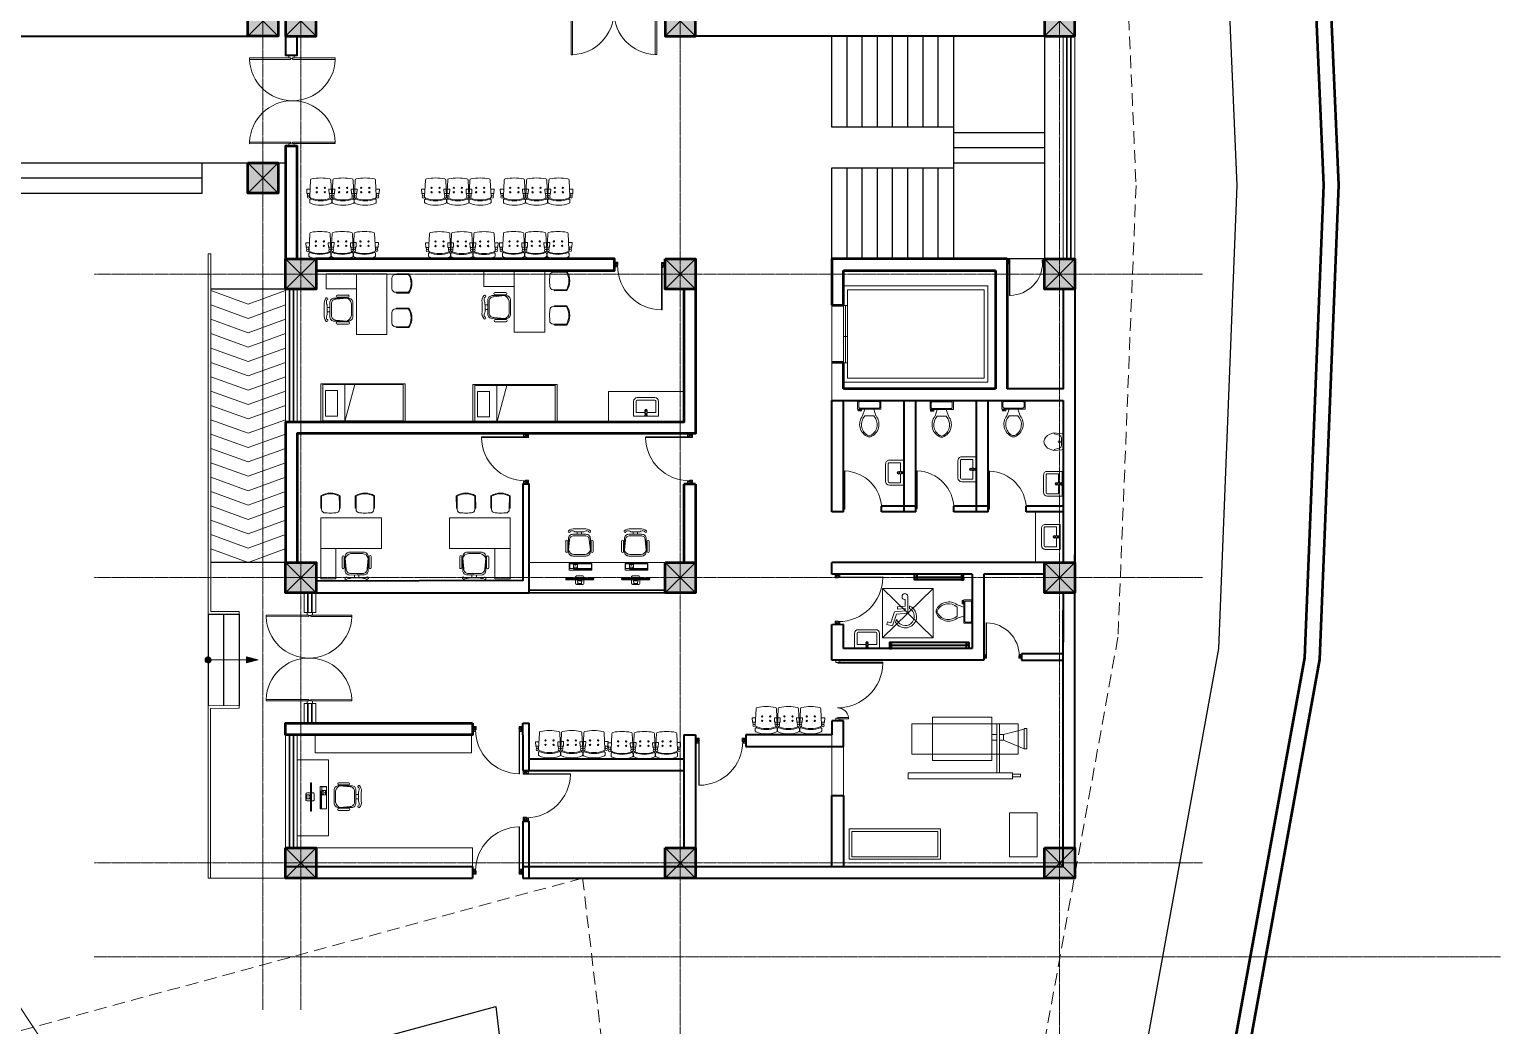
# Model space of a CAD drawing. Header units: millimetres. Extents: x 2402294 to 3337895, y 3394997 to 3969149.
# Drawn here: x 2518031 to 2547114, y 3485138 to 3504830 of the extents above; entities that cross this region are included whole.
import ezdxf

# ---------------------------------------------------------------- set-up
doc = ezdxf.new("R2010")
doc.units = ezdxf.units.MM
doc.header["$MEASUREMENT"] = 0
doc.linetypes.add('CENTER', pattern=[2, 1.25, -0.25, 0.25, -0.25])
doc.linetypes.add('DASHED', pattern=[0.75, 0.5, -0.25])
for name, color, linetype, lineweight in [('0newfurnture', 30, 'Continuous', 15), ('Boundary', 250, 'Continuous', 50), ('centreline', 52, 'CENTER', 5), ('Column-0.5', 14, 'Continuous', 50), ('Dimension- 0.15', 114, 'Continuous', 15), ('Dimension-137.5', 86, 'Continuous', 13), ('door', 41, 'Continuous', 5), ('Door Opening-0.09', 253, 'Continuous', 9), ('electrical poles', 10, 'Continuous', 5), ('furniture', 34, 'Continuous', 15), ('Furniture Hospital-0.09', 44, 'Continuous', 9), ('Hatch', 9, 'Continuous', 9), ('hatch-1', 53, 'Continuous', 15), ('hidden lines', 205, 'DASHED', 5), ('Railing', 73, 'Continuous', 20), ('stairs', 6, 'Continuous', 25), ('T-Fixture-0.09', 255, 'Continuous', 9), ('WALL 0.2', 7, 'Continuous', 20), ('wall 0.4', 7, 'Continuous', 40), ('Wall-0.5', 7, 'Continuous', 50), ('WINDOW', 152, 'Continuous', 30)]:
    doc.layers.add(name, color=color, linetype=linetype, lineweight=lineweight)
doc.layers.add('FANCE', color=25, linetype='Continuous')
doc.linetypes.add('ZIGZAG', pattern='A,0.0001,-0.2,[131,ltypeshp.shx,S=0.2,R=0,X=-0.2,Y=0],-0.4,[131,ltypeshp.shx,S=0.2,R=180,X=0.2,Y=0],-0.2', length=0.8001)

# ---------------------------------------------------------------- blocks, each defined once
blk = doc.blocks.new("door 3'3")
at = {"layer": 'door'}
for p, q in [((82769.4, -31237.4), (82769.4, -31203.4)), ((82769.8, -31203.4), (82769.4, -31203.4)), ((82769.8, -31237.4), (82769.8, -31203.4))]:
    blk.add_line(p, q, dxfattribs=at)
at = {"layer": 'door', "ltscale": 80}
for points in [[(82769.8, -31239.8), (82767.4, -31239.8), (82767.4, -31239.4), (82766.9, -31239.4), (82766.9, -31236.4), (82767.4, -31236.4), (82767.4, -31235.9), (82769.4, -31235.9), (82769.4, -31237.4), (82769.8, -31237.4)], [(82802.9, -31239.8), (82805.4, -31239.8), (82805.4, -31239.4), (82805.9, -31239.4), (82805.9, -31236.4), (82805.4, -31236.4), (82805.4, -31235.9), (82803.4, -31235.9), (82803.4, -31237.4), (82802.9, -31237.4)]]:
    blk.add_lwpolyline(points, close=True, dxfattribs=at)
blk.add_arc((82769.4, -31237.4), 34, 0, 89.2047, dxfattribs=at)
at = {"layer": 'Hatch'}
for centre, radius, start, end in [((82767.7, -31239.9), 2.68, 36.7582, 107.5329), ((82767.3, -31240.3), 1.96, 14.7681, 101.3525), ((82757.2, -31236.2), 10.6, 342.6842, 1.6014), ((82764.4, -31235.9), 4.57, 311.0325, 0.2101), ((82768.1, -31239.1), 3.04, 64.8198, 103.5348), ((82767.3, -31236.1), 3.25, 271.0473, 321.5319), ((82805.1, -31239.9), 2.68, 72.4671, 143.2418), ((82805.5, -31236.1), 3.25, 218.4681, 268.9527), ((82804.7, -31239.1), 3.04, 76.4652, 115.1802), ((82805.5, -31240.3), 1.96, 78.6475, 165.2319), ((82808.4, -31235.9), 4.57, 179.7899, 228.9675), ((82815.6, -31236.2), 10.6, 178.3986, 197.3158)]:
    blk.add_arc(centre, radius, start, end, dxfattribs=at)
blk = doc.blocks.new('xray')
at = {"layer": 'Furniture Hospital-0.09'}
for p, q in [((3462.8, 4300.7), (3462.8, 4316.1)), ((3479.2, 4311.9), (3462.8, 4316.1)), ((3484.5, 4320.4), (3484.5, 4281.6)), ((3479.2, 4307.4), (3462.8, 4300.7))]:
    blk.add_line(p, q, dxfattribs=at)
for points in [[(3462.8, 4300.7), (3460.8, 4300.7), (3460.8, 4316.6), (3462.8, 4316.6)], [(3551.8, 4296.4), (3467.7, 4296.4), (3467.7, 4320.4), (3551.8, 4320.4)], [(3484.5, 4281.6), (3482.3, 4281.6), (3482.3, 4320.4), (3484.5, 4320.4)], [(3535.4, 4291.3), (3488.5, 4291.3), (3488.5, 4325.8), (3535.4, 4325.8)], [(3554.6, 4277), (3472.2, 4277), (3472.2, 4281.6), (3554.6, 4281.6)], [(3472.2, 4278.4), (3465.9, 4278.4), (3465.9, 4280.5), (3472.2, 4280.5)], [(3474.6, 4215.2), (3474.6, 4250), (3452.7, 4250), (3452.7, 4215.2)]]:
    blk.add_lwpolyline(points, close=True, dxfattribs=at)
for points in [[(3482.3, 4307.4), (3479.2, 4307.4), (3479.2, 4311.9), (3482.3, 4311.9)], [(3484.5, 4311.9), (3488.5, 4311.9), (3488.5, 4307.4), (3484.5, 4307.4)]]:
    blk.add_lwpolyline(points, dxfattribs=at)
at = {"layer": 'Furniture Hospital-0.09', "lineweight": 5}
for points in [[(3601.2, 4213.3), (3529.1, 4213.3), (3529.1, 4237.3), (3601.2, 4237.3)], [(3599.2, 4215.3), (3531.1, 4215.3), (3531.1, 4235.3), (3599.2, 4235.3)]]:
    blk.add_lwpolyline(points, close=True, dxfattribs=at)
blk = doc.blocks.new('desk')
at = {"layer": 'Furniture Hospital-0.09', "lineweight": 0}
for p, q in [((82779.1, -33204.5), (82778.8, -33204.7)), ((82778.8, -33226.1), (82778.8, -33204.7)), ((82778.1, -33213.8), (82775.8, -33214)), ((82775.8, -33214.2), (82775.9, -33214.2)), ((82775.8, -33214.3), (82775.9, -33214.3)), ((82775.8, -33216.6), (82775.9, -33216.6)), ((82775.8, -33216.6), (82775.9, -33216.6)), ((82778.1, -33217.1), (82775.8, -33216.9)), ((82775.9, -33212.3), (82778.8, -33212.3)), ((82775.9, -33218.6), (82778.8, -33218.6)), ((82777.7, -33214.4), (82778.6, -33214.4)), ((82777.7, -33214.5), (82777.7, -33214.4)), ((82777.7, -33214.5), (82778.8, -33214.5)), ((82777.7, -33216.4), (82778.6, -33216.4)), ((82777.7, -33216.4), (82778.8, -33216.4)), ((82777.7, -33216.4), (82777.7, -33216.4)), ((82777.8, -33216.4), (82777.8, -33214.5)), ((82779.6, -33212.3), (82781, -33212.3)), ((82779.6, -33218.6), (82781, -33218.6)), ((82778.8, -33226.1), (82779.1, -33226.3))]:
    blk.add_line(p, q, dxfattribs=at)
at = {"layer": 'Furniture Hospital-0.09', "lineweight": 0, "ltscale": 100}
for p, q in [((82786.2, -33223.5), (82786.2, -33206.1)), ((82786.2, -33206.1), (82791.3, -33206.1)), ((82786.5, -33207.8), (82787.1, -33207.8)), ((82786.5, -33217.1), (82786.5, -33207.8)), ((82786.6, -33207), (82786.6, -33206.4)), ((82786.6, -33206.4), (82787.1, -33206.4)), ((82787.1, -33207), (82786.6, -33207)), ((82787.1, -33206.4), (82787.1, -33207)), ((82787.1, -33207.8), (82787.1, -33217.1)), ((82787.4, -33217.1), (82787.4, -33206.3)), ((82787.4, -33206.3), (82791.1, -33206.3)), ((82791.1, -33206.3), (82791.1, -33217.1)), ((82791.3, -33206.1), (82791.3, -33223.5)), ((82787.1, -33217.1), (82786.5, -33217.1)), ((82786.5, -33219.9), (82786.5, -33217.6)), ((82786.5, -33217.6), (82787.1, -33217.6)), ((82787.1, -33217.6), (82787.1, -33219.9)), ((82791.1, -33217.1), (82787.4, -33217.1)), ((82787.5, -33220), (82787.5, -33217.5)), ((82787.5, -33217.5), (82788.6, -33217.5)), ((82788.6, -33217.5), (82788.6, -33220)), ((82790, -33219.2), (82790, -33218.4)), ((82790, -33218.4), (82790.5, -33218.4)), ((82790.5, -33219.2), (82790, -33219.2)), ((82790.5, -33217.6), (82791, -33217.6)), ((82790.5, -33218.4), (82790.5, -33217.6)), ((82790.5, -33220.1), (82790.5, -33219.2)), ((82791, -33217.6), (82791, -33220.1)), ((82791.3, -33223.5), (82786.2, -33223.5)), ((82787.1, -33219.9), (82786.5, -33219.9)), ((82788.6, -33220), (82787.5, -33220)), ((82787.5, -33223.2), (82787.5, -33220.3)), ((82787.5, -33220.3), (82791.1, -33220.3)), ((82791.1, -33223.2), (82787.5, -33223.2)), ((82791, -33220.1), (82790.5, -33220.1)), ((82791.1, -33220.3), (82791.1, -33223.2))]:
    blk.add_line(p, q, dxfattribs=at)
at = {"layer": 'Furniture Hospital-0.09', "ltscale": 6}
for p, q in [((82800.5, -33205), (82808.5, -33205)), ((82800.5, -33206.6), (82808.5, -33206.6)), ((82813.9, -33214), (82815.9, -33214)), ((82813.9, -33217.3), (82815.9, -33217.3)), ((82800.5, -33224.7), (82808.5, -33224.7)), ((82800.5, -33226.3), (82808.5, -33226.3))]:
    blk.add_line(p, q, dxfattribs=at)
at = {"layer": 'Furniture Hospital-0.09', "lineweight": 0}
for points in [[(82779.6, -33226.3), (82779.6, -33204.5), (82779.1, -33204.5), (82779.1, -33226.3), (82779.6, -33226.3)], [(82775.2, -33217.9), (82775.2, -33213)], [(82775.8, -33216.9), (82775.8, -33214)], [(82775.9, -33216.6), (82775.9, -33214.2)], [(82775.9, -33216.6), (82775.9, -33214.3)], [(82781.7, -33217.9), (82781.7, -33213)]]:
    blk.add_lwpolyline(points, dxfattribs=at)
at = {"layer": 'Furniture Hospital-0.09', "ltscale": 6}
for points in [[(82797.1, -33215.6), (82797.1, -33210.6, -0.414214), (82800.5, -33207.2), (82810.6, -33207.2, -0.418376), (82813.9, -33210.6), (82813.9, -33215.6)], [(82798.2, -33215.6), (82798.2, -33211.3, -0.28028), (82801.6, -33207.2), (82809.5, -33208, -0.418376), (82812.8, -33211.3), (82812.8, -33215.6)], [(82816.6, -33207.1, -0.207066), (82818.1, -33212.2), (82818.1, -33215.6)], [(82797.1, -33215.6), (82797.1, -33220.7, 0.414214), (82800.5, -33224.1), (82810.6, -33224.1, 0.418376), (82813.9, -33220.7), (82813.9, -33215.6)], [(82798.2, -33215.6), (82798.2, -33219.9, 0.28028), (82801.6, -33224.1), (82809.5, -33223.3, 0.418376), (82812.8, -33219.9), (82812.8, -33215.6)], [(82816.3, -33208.6, -0.214578), (82815.9, -33212.2), (82815.9, -33215.6)], [(82816.3, -33222.7, 0.214578), (82815.9, -33219.1), (82815.9, -33215.6)], [(82816.6, -33224.2, 0.207066), (82818.1, -33219.1), (82818.1, -33215.6)]]:
    blk.add_lwpolyline(points, format="xyb", dxfattribs=at)
at = {"layer": 'Furniture Hospital-0.09', "lineweight": 0}
for points in [[(82778.1, -33213.8, -0.263666), (82778.5, -33214), (82778.6, -33214.1), (82778.6, -33214.4)], [(82778.1, -33217.1, 0.263666), (82778.5, -33216.9), (82778.6, -33216.8), (82778.6, -33216.4)]]:
    blk.add_lwpolyline(points, format="xyb", dxfattribs=at)
for centre, radius in [((82775.4, -33213.8), 0.0699), ((82775.4, -33214.4), 0.0699), ((82775.4, -33215), 0.0699), ((82775.4, -33215.6), 0.0699), ((82775.4, -33216.2), 0.0699), ((82775.4, -33216.7), 0.0699), ((82775.4, -33217.3), 0.0699), ((82775.4, -33217.9), 0.0699), ((82779.3, -33214), 0.0463), ((82779.3, -33216.9), 0.0463)]:
    blk.add_circle(centre, radius, dxfattribs=at)
at = {"layer": 'Furniture Hospital-0.09', "ltscale": 6}
for centre, radius, start, end in [((82800.7, -33205.8), 0.824, 100.5781, 259.642), ((82808.5, -33205.8), 0.812, 270, 90), ((82816.2, -33207.8), 0.823, 59.8228, 277.5348), ((82800.7, -33225.5), 0.824, 100.358, 259.4219), ((82808.5, -33225.5), 0.812, 270, 90), ((82816.2, -33223.5), 0.823, 82.4652, 300.1772)]:
    blk.add_arc(centre, radius, start, end, dxfattribs=at)
at = {"layer": 'Furniture Hospital-0.09', "lineweight": 0}
for centre, start, end in [((82775.9, -33213), 90, 180), ((82775.9, -33217.9), 180, 270), ((82781, -33213), 0, 90), ((82781, -33217.9), 270, 0)]:
    blk.add_arc(centre, 0.695, start, end, dxfattribs=at)
blk = doc.blocks.new('MAIN DOOR')
at = {"layer": 'door', "ltscale": 1000}
for points in [[(2313.5, 188.5), (2347.4, 188.5), (2347.4, 187.3), (2313.5, 187.3)], [(2381.3, 188.5), (2348.9, 188.5), (2348.9, 187.3), (2381.3, 187.3)]]:
    blk.add_lwpolyline(points, close=True, dxfattribs=at)
for points in [[(2346.1, 190.6), (2346.1, 188.5)], [(2348.9, 188.1), (2347.4, 188.1), (2347.4, 188.5), (2346.1, 188.5), (2346.1, 190.6), (2350.2, 190.6)], [(2347.4, 188.1), (2348.9, 188.1), (2348.9, 188.5), (2350.2, 188.5), (2350.2, 190.6), (2346.1, 190.6)], [(2350.2, 190.6), (2350.2, 188.5)], [(2313.4, 120.7), (2347.3, 120.7), (2347.3, 121.9), (2313.4, 121.9), (2313.4, 120.7)], [(2348.8, 121.1), (2347.3, 121.1), (2347.3, 120.7), (2346, 120.7), (2346, 118.6), (2350.1, 118.6)], [(2347.3, 121.1), (2348.8, 121.1), (2348.8, 120.7), (2350.1, 120.7), (2350.1, 118.6), (2346, 118.6)], [(2346, 118.6), (2346, 120.7)], [(2381.3, 120.7), (2348.8, 120.7), (2348.8, 121.9), (2381.3, 121.9), (2381.3, 120.7)], [(2350.1, 118.6), (2350.1, 120.7)]]:
    blk.add_lwpolyline(points, dxfattribs=at)
at = {"layer": 'Door Opening-0.09', "ltscale": 1000}
for centre, start, end in [((2347.4, 188.5), 182.1168, 357.8826), ((2347.3, 120.7), 2.1167, 177.8826)]:
    blk.add_arc(centre, 33.9, start, end, dxfattribs=at)
at = {"layer": 'WINDOW', "ltscale": 5}
blk.add_line((2350.1, 190.6), (2350.1, 190.6), dxfattribs=at)
blk = doc.blocks.new('BANCAS')
at = {"layer": 'Furniture Hospital-0.09'}
for p, q in [((-0.236, -0.247), (-0.314, -0.247)), ((-0.309, -0.347), (-0.314, -0.247)), ((0.314, -0.25), (0.236, -0.25)), ((0.309, -0.35), (0.314, -0.25)), ((-0.241, -0.347), (-0.309, -0.347)), ((-0.294, -0.405), (-0.3, -0.347)), ((-0.256, -0.405), (-0.25, -0.347)), ((0.309, -0.35), (0.241, -0.35)), ((0.256, -0.409), (0.25, -0.35)), ((0.294, -0.409), (0.3, -0.35))]:
    blk.add_line(p, q, dxfattribs=at)
blk.add_lwpolyline([(0.227, -0.048, 0.346546), (0.203, -0.019, 0.095695), (-0.203, -0.019, 0.346546), (-0.227, -0.048), (-0.244, -0.417, 0.318973), (-0.225, -0.447, 0.193005), (0.225, -0.447, 0.318973), (0.244, -0.417)], format="xyb", close=True, dxfattribs=at)
blk.add_lwpolyline([(-0.245, -0.522), (-0.245, -0.489, -0.522832), (-0.218, -0.471, 0.18), (0.218, -0.471, -0.522832), (0.245, -0.489), (0.245, -0.547, -0.306573), (0.232, -0.565, -0.192782), (-0.232, -0.565, -0.306573), (-0.245, -0.547), (-0.245, -0.504)], format="xyb", dxfattribs=at)
for centre, radius in [((-0.09, -0.22), 0.015), ((-0.09, -0.32), 0.015), ((0.09, -0.22), 0.015), ((0.09, -0.32), 0.015), ((-0.275, -0.422), 0.025), ((0.275, -0.425), 0.025)]:
    blk.add_circle(centre, radius, dxfattribs=at)
blk = doc.blocks.new('A$C72AE6952')
at = {"ltscale": 20, "xscale": 800, "yscale": 800, "zscale": 800, "row_count": 1, "column_count": 3, "row_spacing": 0, "column_spacing": 440.0000000000001}
blk.add_blockref('BANCAS', (-440, 0), dxfattribs=at)
blk = doc.blocks.new('d1')
at = {"layer": 'door'}
for p, q in [((2442.7, 10746.2), (2408.3, 10746.2)), ((2408.3, 10746.2), (2408.3, 10745.7)), ((2442.7, 10745.7), (2408.3, 10745.7))]:
    blk.add_line(p, q, dxfattribs=at)
at = {"layer": 'door', "ltscale": 80}
for points in [[(2445, 10779.7), (2445, 10782), (2444.6, 10782), (2444.6, 10782.4), (2441.8, 10782.4), (2441.8, 10782), (2441.4, 10782), (2441.4, 10780.1), (2442.7, 10780.1), (2442.7, 10779.7)], [(2445, 10746.2), (2445, 10743.9), (2444.6, 10743.9), (2444.6, 10743.4), (2441.8, 10743.4), (2441.8, 10743.9), (2441.4, 10743.9), (2441.4, 10745.7), (2442.7, 10745.7), (2442.7, 10746.2)]]:
    blk.add_lwpolyline(points, close=True, dxfattribs=at)
at = {"layer": 'Door Opening-0.09', "ltscale": 80}
blk.add_arc((2442.7, 10745.7), 34.4, 90, 179.274, dxfattribs=at)
at = {"layer": 'hidden lines'}
for centre, radius, start, end in [((2441.6, 10791.4), 9.82, 268.3986, 287.3158), ((2441.4, 10784.8), 4.22, 269.7899, 318.9675), ((2444.3, 10781.3), 2.81, 166.4652, 205.1802), ((2445, 10781.7), 2.48, 162.4671, 233.2418), ((2441.6, 10782), 3, 308.4681, 358.9527), ((2445.5, 10782.1), 1.81, 168.6475, 255.2319), ((2441.4, 10741.1), 4.22, 41.0325, 90.2101), ((2441.6, 10734.5), 9.82, 72.6842, 91.6014), ((2444.3, 10744.5), 2.81, 154.8198, 193.5348), ((2445, 10744.2), 2.48, 126.7582, 197.5329), ((2441.6, 10743.8), 3, 1.0473, 51.5319), ((2445.5, 10743.8), 1.81, 104.7681, 191.3525)]:
    blk.add_arc(centre, radius, start, end, dxfattribs=at)
blk = doc.blocks.new("door 5'")
at = {"layer": 'door', "ltscale": 1000}
for points in [[(2177525, 4317078), (2177525, 4317062), (2177516, 4317062), (2177516, 4317020), (2177473, 4317020), (2177474, 4317105)], [(2177525, 4317062), (2177525, 4317105), (2177474, 4317105), (2177473, 4317020)], [(2177473, 4317020), (2177516, 4317020)], [(2177474, 4317105), (2177516, 4317105)], [(2178697, 4316120), (2178697, 4317060), (2178671, 4317060), (2178671, 4316120), (2178697, 4316120)], [(2178689, 4317076), (2178689, 4317060), (2178697, 4317060), (2178697, 4317018), (2178740, 4317018), (2178740, 4317104)], [(2178689, 4317060), (2178689, 4317104), (2178740, 4317104), (2178740, 4317018)], [(2178740, 4317018), (2178697, 4317018)]]:
    blk.add_lwpolyline(points, dxfattribs=at)
blk.add_lwpolyline([(2177516, 4316839), (2177516, 4317062), (2177543, 4317062), (2177543, 4316839)], close=True, dxfattribs=at)
at = {"layer": 'Door Opening-0.09', "ltscale": 1000}
for centre, radius, start, end in [((2177516, 4317062), 224, 276.6944, 2.344), ((2178697, 4317076), 957, 180.3416, 268.4244)]:
    blk.add_arc(centre, radius, start, end, dxfattribs=at)
at = {"layer": 'WINDOW', "ltscale": 5}
blk.add_line((2177474, 4317104), (2177474, 4317104), dxfattribs=at)
blk = doc.blocks.new('2ft column')
at = {"layer": 'Hatch', "ltscale": 5}
h = blk.add_hatch(color=256, dxfattribs=at)
h.dxf.hatch_style = 1
h.paths.add_polyline_path([(2207385, 4176559), (2207985, 4176559), (2207985, 4175959), (2207385, 4175959)])
at = {"layer": 'Column-0.5', "ltscale": 5}
blk.add_lwpolyline([(2207385, 4176559), (2207985, 4176559), (2207985, 4175959), (2207385, 4175959)], close=True, dxfattribs=at)
at = {"layer": 'Defpoints', "ltscale": 5}
for points in [[(2207985, 4176559), (2207385, 4175959)], [(2207985, 4175959), (2207385, 4176559)]]:
    blk.add_lwpolyline(points, dxfattribs=at)
blk = doc.blocks.new('main grid')
at = {"layer": 'centreline', "ltscale": 5}
for p, q in [((2541411, 4018930), (2541411, 3976624)), ((2542161, 4018930), (2542161, 3976624)), ((2549661, 4018930), (2549661, 3976624)), ((2557161, 4018930), (2557161, 3976624)), ((2559988, 3991172), (2538074, 3991172)), ((2559988, 3985172), (2538074, 3985172)), ((2559988, 3979531), (2538074, 3979531))]:
    blk.add_line(p, q, dxfattribs=at)
at = {"layer": 'Hatch'}
for p in [(333726, -180087), (333726, -183187), (334476, -185087), (341976, -185087), (349476, -185087), (334476, -191087), (341976, -191087), (349476, -191087), (334476, -196728), (341976, -196728), (349476, -196728)]:
    blk.add_blockref('2ft column', p, dxfattribs=at)
at = {"layer": 'Hatch', "xscale": -1}
for p in [(4749846, -180087), (4757346, -180087), (4764846, -180087)]:
    blk.add_blockref('2ft column', p, dxfattribs=at)
blk = doc.blocks.new('TAP')
at = {"layer": 'Furniture Hospital-0.09', "linetype": 'Continuous'}
for p, q in [((0, 38), (0, -38)), ((5, 38), (0, 38)), ((5, 38), (5, -38)), ((30, 25), (5, 25)), ((30, 0), (5, 0)), ((30, 25), (30, -25)), ((56, 16), (30, 16)), ((51, 7), (48, 8)), ((59, 19), (57, 22)), ((73, 24), (73, 27)), ((88, 20), (89, 22)), ((97, 15), (125, 12)), ((97, 8), (100, 9)), ((5, -38), (0, -38)), ((30, -25), (5, -25)), ((56, -16), (30, -16)), ((51, -8), (48, -9)), ((60, -20), (58, -22)), ((74, -24), (74, -27)), ((88, -19), (90, -22)), ((97, -7), (100, -8)), ((97, -15), (125, -12))]:
    blk.add_line(p, q, dxfattribs=at)
for radius in [21.2, 19.7]:
    blk.add_circle((74, 0), radius, dxfattribs=at)
for centre, radius, start, end in [((74, 0), 27.2, 163.0512, 199.0512), ((74, 0), 24.2, 127.0512, 163.0512), ((74, 0), 27.2, 91.0512, 127.0512), ((74, 0), 24.2, 55.0512, 91.0512), ((74, 0), 27.2, 19.0512, 55.0512), ((74, 0), 24.2, 343.0512, 19.0512), ((95, 0), 32.6, 337.45, 22.55), ((74, 0), 24.2, 199.0512, 235.0512), ((74, 0), 27.2, 235.0512, 271.0512), ((74, 0), 24.2, 271.0512, 307.0512), ((74, 0), 27.2, 307.0512, 343.0512)]:
    blk.add_arc(centre, radius, start, end, dxfattribs=at)
blk = doc.blocks.new('bazin')
at = {"layer": '0newfurnture', "ltscale": 5}
for p, q in [((2434577, 4011590), (2435069, 4011590)), ((2434577, 4011295), (2434577, 4011590)), ((2434626, 4011295), (2434626, 4011516)), ((2434626, 4011516), (2434799, 4011516)), ((2434847, 4011516), (2435020, 4011516)), ((2435020, 4011516), (2435020, 4011295)), ((2435069, 4011590), (2435069, 4011295)), ((2434996, 4011270), (2434651, 4011270)), ((2434996, 4011221), (2434651, 4011221))]:
    blk.add_line(p, q, dxfattribs=at)
blk.add_circle((2434823, 4011477), 25.6, dxfattribs=at)
for centre, radius, start, end in [((2434651, 4011295), 73.8, 180, 270), ((2434651, 4011295), 24.6, 180, 270), ((2434996, 4011295), 73.8, 270, 0), ((2434996, 4011295), 24.6, 270, 0)]:
    blk.add_arc(centre, radius, start, end, dxfattribs=at)
at = {"layer": '0newfurnture', "ltscale": 5, "xscale": 0.9842520018725999, "yscale": 0.9842520018725999, "zscale": 0.9842520018725999, "rotation": 270}
blk.add_blockref('TAP', (2434823, 4011590), dxfattribs=at)
blk = doc.blocks.new('Toilet - top')
at = {"layer": 'Furniture Hospital-0.09'}
for p, q in [((-10, -8.5), (-8, -8.5)), ((-10, -9.5), (-10, -8.5)), ((-7, -9.5), (-10, -9.5)), ((-8, -8.5), (-8, -8)), ((-7, -8), (-7, -9.5)), ((-4, -8), (-6, -14)), ((4, -8), (6, -14)), ((9.5, -6), (9.5, -2)), ((4, -14), (-4, -14))]:
    blk.add_line(p, q, dxfattribs=at)
blk.add_lwpolyline([(10.5, -8), (10.5, 0), (-10.5, 0), (-10.5, -8)], close=True, dxfattribs=at)
for points in [[(-9.5, -2), (-9.5, -6)], [(8.5, -1), (-8.5, -1)], [(-8.5, -7), (8.5, -7)]]:
    blk.add_lwpolyline(points, dxfattribs=at)
for centre, radius, start, end in [((-8.6, -1.9), 0.884, 81.8699, 188.1301), ((-8.6, -6.1), 0.884, 171.8699, 278.1301), ((8.6, -1.9), 0.884, 351.8699, 98.1301), ((8.6, -6.1), 0.884, 261.8699, 8.1301), ((3.5, -21.6), 12.2, 141.4691, 247.9714), ((4.2, -21.8), 11.3, 136.3677, 238.9468), ((-3.5, -21.6), 12.2, 292.0284, 38.5307), ((-4.2, -21.8), 11.3, 301.053, 43.6321), ((0, -27.9), 4, 245.7318, 294.2682), ((0, -29), 4, 254.8605, 285.1395)]:
    blk.add_arc(centre, radius, start, end, dxfattribs=at)
blk = doc.blocks.new('26 door')
at = {"layer": 'door'}
blk.add_line((42654.7, -717.8), (42654.7, -716.7), dxfattribs=at)
at = {"layer": 'door', "ltscale": 5}
blk.add_lwpolyline([(42654.7, -716.7), (42684.7, -716.7), (42684.7, -717.8), (42654.7, -717.8)], dxfattribs=at)
at = {"layer": 'Door Opening-0.09'}
blk.add_arc((42654.8, -717.8), 30, 2.1358, 90.1794, dxfattribs=at)
blk = doc.blocks.new('TIA UR Plan-flat-1')
at = {"layer": 'Furniture Hospital-0.09'}
for points in [[(-186, 175), (-265, 150, 0.270578), (-380, 0, 0.556713)], [(-186, -175), (-265, -150, -0.270578), (-380, 0, -0.556713)], [(0, 0), (0, 132, 0.414214), (-25, 157), (-186, 175)], [(0, 0), (0, -132, -0.414214), (-25, -157), (-186, -175)], [(-174, 175), (-174, 154), (-81, 130, -0.321575), (-32, 71), (-32, 0)], [(-174, -175), (-174, -154), (-81, -130, 0.321575), (-32, -71), (-32, 0)]]:
    blk.add_lwpolyline(points, format="xyb", dxfattribs=at)
blk.add_circle((-75, 0), 20, dxfattribs=at)
blk = doc.blocks.new('Wheel Chair')
at = {"layer": 'T-Fixture-0.09'}
blk.add_lwpolyline([(-130, -183, -0.239978), (-223, 0, -0.243341), (-129, 182), (-128, 182, -0.241316), (75, 211), (76, 211, -0.238142), (218, 65), (184, 14), (173, 51, 0.192657), (94, 153), (94, 154, 0.25323), (-74, 162), (-74, 161, 0.245902), (-174, 27), (-175, 27, 0.247474), (-120, -132), (-128, -181)], format="xyb", dxfattribs=at)
blk.add_lwpolyline([(305, 47), (366, 13), (392, 59), (290, 117), (158, -89), (-63, -51), (-146, -374, 0.423515), (-104, -442), (-103, -442, 0.413314), (-35, -399), (-32, -388, 0.409265), (-67, -332), (-80, -330), (-48, -201), (105, -227), (113, -178), (-33, -153), (-23, -112), (182, -146)], format="xyb", close=True, dxfattribs=at)
blk = doc.blocks.new('BED')
at = {"layer": 'Furniture Hospital-0.09'}
for p, q in [((-2.12, 0.475), (-2.12, -0.475)), ((-2.12, -0.475), (-2.12, 0.475)), ((-0.008, 0.475), (-2.12, 0.475)), ((-2.07, 0.475), (-2.07, -0.475)), ((-0.058, 0.455), (-2.07, 0.455)), ((-0.855, -0.455), (-0.61, 0.475)), ((-0.61, 0.475), (-0.61, -0.455)), ((-0.058, -0.475), (-0.058, 0.475)), ((-0.008, -0.475), (-0.008, 0.475)), ((-0.425, 0.336), (-0.426, -0.303)), ((-0.425, 0.336), (-0.121, 0.336)), ((-0.121, -0.303), (-0.121, 0.336)), ((-0.426, -0.303), (-0.121, -0.303)), ((-2.12, -0.475), (-0.008, -0.475)), ((-2.07, -0.455), (-0.058, -0.455))]:
    blk.add_line(p, q, dxfattribs=at)
blk = doc.blocks.new('ADHIKRIT')
at = {"layer": 'furniture'}
for p, q in [((900, 1351), (0, 1351)), ((0, 1351), (0, -450)), ((0, 741), (0, 1351)), ((900, -450), (900, 1351)), ((-245, 1046), (-569, 1047)), ((-245, 980), (-569, 981)), ((1048, 956), (1048, 1014)), ((1187, 1121), (1153, 1121)), ((1187, 1145), (1558, 1147)), ((1187, 1145), (1187, 1121)), ((1187, 1121), (1545, 1123)), ((-789, 683), (-869, 683)), ((-789, 547), (-869, 547)), ((1050, 758), (1050, 711)), ((1050, 700), (1050, 711)), ((1189, 595), (1157, 595)), ((1187, 595), (1187, 571)), ((1187, 571), (1558, 573)), ((1189, 595), (1286, 595)), ((1287, 595), (1545, 597)), ((-900, 0), (0, 0)), ((-900, -450), (-900, 0)), ((-247, 247), (-571, 248)), ((-247, 182), (-571, 182)), ((1189, 102), (1157, 102)), ((1187, 126), (1558, 124)), ((1187, 102), (1187, 126)), ((1189, 102), (1286, 101)), ((1287, 101), (1545, 100)), ((1048, -260), (1048, -318)), ((1050, -4), (1050, -14)), ((1050, -61), (1050, -14)), ((1187, -425), (1153, -425)), ((1187, -425), (1545, -426)), ((1187, -449), (1187, -425)), ((0, -450), (-900, -450)), ((0, -450), (900, -450)), ((1187, -449), (1558, -450))]:
    blk.add_line(p, q, dxfattribs=at)
for points in [[(-897, 962, 0.207066), (-957, 755), (-957, 615)], [(-885, 900, 0.214578), (-869, 755), (-869, 615)], [(-110, 614), (-109, 818, 0.414214), (-246, 955), (-655, 956, 0.418376), (-789, 820), (-789, 615)], [(-153, 614), (-152, 788, 0.28028), (-288, 955), (-610, 925, 0.418376), (-744, 789), (-745, 615)], [(-899, 268, -0.207066), (-958, 476), (-957, 615)], [(-886, 330, -0.214578), (-870, 475), (-869, 615)], [(-110, 614), (-110, 409, -0.414214), (-247, 273), (-656, 274, -0.418376), (-790, 410), (-789, 615)], [(-153, 614), (-153, 440, -0.28028), (-290, 273), (-612, 304, -0.418376), (-745, 441), (-745, 615)]]:
    blk.add_lwpolyline(points, format="xyb", dxfattribs=at)
for centre, radius, start, end in [((-881, 933), 33.3, 262.3354, 120.0474), ((-569, 1014), 32.9, 89.8702, 269.8702), ((-245, 1013), 32.9, 269.8702, 89.8702), ((1753, 864), 711, 172.5908, 188.6233), ((1154, 1015), 106, 90.3083, 180.3083), ((1203, 1157), 39.5, 294.3355, 296.5711), ((1099, 860), 518, 329.4756, 30.5244), ((1099, 860), 542, 328.0257, 31.9845), ((1157, 701), 106, 180.3083, 270.3083), ((-882, 297), 33.3, 239.693, 97.4051), ((-571, 215), 32.9, 89.8702, 269.8702), ((-253, 214), 33.4, 280.4483, 79.5122), ((1157, -4), 106, 89.6917, 179.6917), ((1099, -163), 518, 329.4756, 30.5244), ((1099, -163), 542, 328.0155, 31.9743), ((1753, -168), 711, 171.3767, 187.4092), ((1154, -319), 106, 179.6917, 269.6917), ((1203, -461), 39.5, 63.4289, 65.6645)]:
    blk.add_arc(centre, radius, start, end, dxfattribs=at)

msp = doc.modelspace()

# ---------------------------------------------------------------- hatches: boundary and pattern name
at = {"layer": 'Dimension- 0.15', "ltscale": 5}
h = msp.add_hatch(dxfattribs=at)
h.set_pattern_fill('ANSI31', color=256, scale=25.555556)
h.set_pattern_definition([(45, (403047.8252, 4287577.2078), (-2.258813329, 2.258813329), [])])
h.paths.add_polyline_path([(2521563, 3492308.2), (2521563, 3492367.3), (2521503.9, 3492367.3, 0.4142136)])
h.paths.add_polyline_path([(2521563, 3492308.2, 0.4142136), (2521622.1, 3492367.3), (2521563, 3492367.3)])
h.paths.add_polyline_path([(2521563, 3492367.3), (2521622.1, 3492367.3, 0.4142136), (2521563, 3492426.5)])
h.paths.add_polyline_path([(2521503.9, 3492367.3), (2521563, 3492367.3), (2521563, 3492426.5, 0.4142136)])

# ---------------------------------------------------------------- linework, layer by layer
at = {"layer": '0newfurnture', "ltscale": 5}
msp.add_lwpolyline([(2529477.7, 3497669.6), (2530966.3, 3497669.6), (2530966.3, 3497069.6), (2529477.7, 3497069.6)], close=True, dxfattribs=at)
at = {"layer": '0newfurnture'}
msp.add_lwpolyline([(2538466.3, 3494295), (2537922.8, 3494295), (2537922.8, 3495294.9), (2538466.3, 3495294.9)], close=True, dxfattribs=at)
at = {"layer": 'Boundary'}
for points in [[(2478926.3, 3506942.1), (2478785.7, 3506942.1, -0.4294497), (2476688.5, 3509150.7), (2477492.2, 3524670), (2489889.2, 3524295), (2510139.2, 3524295), (2545786.3, 3525795), (2543911.3, 3520148), (2543536.3, 3514898), (2543536.3, 3510398), (2543911.3, 3501750.9), (2543536.3, 3492375.9), (2541286.3, 3479978.9), (2526286.3, 3476603.9), (2525536.3, 3482978.9), (2521389.2, 3481853.9), (2523124.8, 3475136.5), (2522945.8, 3475090.2)], [(2478926.3, 3507242.1), (2478785.7, 3507242.1, -0.4294497), (2476988.1, 3509135.2), (2477776.6, 3524361.3), (2489884.7, 3523995), (2510145.6, 3523995), (2545364.6, 3525477), (2543614.7, 3520206.8), (2543236.3, 3514908.7), (2543236.3, 3510391.5), (2543611, 3501750.4), (2543237.4, 3492408.9), (2541026.6, 3480227.9), (2526545.3, 3476969.6), (2525793.6, 3483359.5), (2521024.6, 3482065.8), (2522765.1, 3475329.7)]]:
    msp.add_lwpolyline(points, format="xyb", dxfattribs=at)
at = {"layer": 'centreline', "ltscale": 5}
for p, q in [((2530896.3, 3527753.2), (2530896.3, 3479813.2)), ((2538396.3, 3527753.2), (2538396.3, 3479813.2)), ((2547114.3, 3486495), (2519309.9, 3486495))]:
    msp.add_line(p, q, dxfattribs=at)
at = {"layer": 'Dimension- 0.15', "ltscale": 5}
for p, q in [((2522322, 3492424.8), (2522322, 3492309.8)), ((2522552, 3492367.3), (2522322, 3492424.8)), ((2522322, 3492309.8), (2522552, 3492367.3))]:
    msp.add_line(p, q, dxfattribs=at)
msp.add_lwpolyline([(2522322, 3492367.3), (2521563, 3492367.3)], dxfattribs=at)
msp.add_circle((2521563, 3492367.3), 59.1, dxfattribs=at)
msp.add_solid([(2522322, 3492424.8), (2522552, 3492367.3), (2522322, 3492309.8)], dxfattribs=at)
at = {"layer": 'Dimension-137.5', "ltscale": 5}
msp.add_line((2522322, 3492367.3), (2522552, 3492367.3), dxfattribs=at)
at = {"layer": 'Door Opening-0.09'}
for points in [[(2534895.2, 3493775.4), (2535895.2, 3492803.3)], [(2535895.2, 3493775.4), (2534895.2, 3492803.3)]]:
    msp.add_lwpolyline(points, dxfattribs=at)
msp.add_lwpolyline([(2534895.2, 3493775.4), (2535895.2, 3493775.4), (2535895.2, 3492803.3), (2534895.2, 3492803.3)], close=True, dxfattribs=at)
at = {"layer": 'electrical poles', "ltscale": 5}
msp.add_lwpolyline([(2521196.3, 3469640), (2521794.4, 3470952), (2519201.1, 3483452.6), (2513004.7, 3492825.3), (2490647.9, 3492811.3), (2479721.5, 3493030), (2479721.5, 3473886.1), (2479721.5, 3464277.2), (2473239.3, 3455653), (2486336.7, 3448134.4), (2496746.9, 3452509.8), (2508642.7, 3448942.6), (2526729.7, 3451850.1), (2521132.7, 3467725)], dxfattribs=at)
at = {"layer": 'FANCE'}
msp.add_lwpolyline([(2541286.3, 3479978.9), (2543536.3, 3492375.9), (2543911.3, 3501750.9), (2543536.3, 3510398), (2543536.3, 3514898), (2543911.3, 3520148), (2545786.3, 3525795), (2510139.2, 3524295), (2472992.2, 3528045), (2454992.2, 3431162.7), (2450492.2, 3406765.6), (2450867.2, 3406390.6), (2465867.2, 3401890.6), (2470742.2, 3443559.7), (2521764.2, 3447684.7), (2530411.3, 3446934.7), (2521389.2, 3481853.9), (2525536.3, 3482978.9), (2526286.3, 3476603.9), (2541286.3, 3479978.9), (2526286.3, 3476603.9), (2525536.3, 3482978.9), (2521389.2, 3481853.9), (2525270.5, 3466831.8)], dxfattribs=at)
msp.add_lwpolyline([(2539555, 3481639.3), (2541543.5, 3492595.5), (2541909.6, 3501747.5), (2541536.3, 3510354.6), (2541536.3, 3514969.3), (2541934.2, 3520540.4), (2542975, 3523675), (2510080.6, 3522290.8), (2474622.4, 3525870.3), (2456958.8, 3430798.6), (2452738.4, 3407917.3), (2464157.8, 3404491.5), (2468946.3, 3445421.1), (2521770.1, 3449691.7), (2527767.7, 3449171.5), (2518958.5, 3483266.7), (2527251.6, 3485516.4), (2528013.2, 3479042.4)], close=True, dxfattribs=at)
at = {"layer": 'FANCE', "color": 5, "linetype": 'DASHED', "lineweight": 15, "ltscale": 500}
msp.add_lwpolyline([(2480763.5, 3510495.2), (2481284.4, 3520553.5), (2489828.8, 3520295), (2510223.4, 3520295), (2540163.7, 3521554.9), (2539957.2, 3520932.8), (2539536.3, 3515040.6), (2539536.3, 3510311.3), (2539907.8, 3501744.2), (2539550.7, 3492815.1), (2537823.7, 3483299.8), (2529740.1, 3481481), (2528966.8, 3488054), (2516527.8, 3484679.6), (2518951.3, 3475299.9)], dxfattribs=at)
at = {"layer": 'Furniture Hospital-0.09', "ltscale": 5}
for p, q in [((2534126.3, 3499758.4), (2534126.3, 3499375)), ((2534203, 3499681.7), (2534203, 3499375)), ((2536902.6, 3499681.7), (2534203, 3499681.7)), ((2536902.6, 3497935), (2536902.6, 3499681.7)), ((2534126.3, 3499375), (2534203, 3499375)), ((2534164.6, 3499375), (2534164.6, 3498241.7)), ((2534164.6, 3498761.7), (2534126.3, 3498761.7)), ((2534203, 3498761.7), (2534164.6, 3498761.7)), ((2534126.3, 3498241.7), (2534126.3, 3497858.4)), ((2534126.3, 3498241.7), (2534203, 3498241.7)), ((2534203, 3498241.7), (2534203, 3497935)), ((2534126.3, 3497858.4), (2536979.3, 3497858.4)), ((2534203, 3497935), (2536902.6, 3497935))]:
    msp.add_line(p, q, dxfattribs=at)
for points in [[(2534126.3, 3499758.4), (2536979.3, 3499758.4), (2536979.3, 3497858.4)], [(2534126.3, 3498241.7), (2534126.3, 3499375)], [(2534203, 3499375), (2534203, 3498241.7)], [(2527908, 3494295), (2530596.3, 3494295)]]:
    msp.add_lwpolyline(points, dxfattribs=at)
at = {"layer": 'Furniture Hospital-0.09'}
for points in [[(2523679.6, 3490899.5), (2526771.2, 3490899.5), (2526771.2, 3490529.5), (2523679.6, 3490529.5)], [(2523326.3, 3490390.5), (2523940.7, 3490390.5), (2523940.7, 3488887.5), (2523326.3, 3488887.5)], [(2523696.3, 3488654), (2526788, 3488654), (2526788, 3488284), (2523696.3, 3488284)]]:
    msp.add_lwpolyline(points, close=True, dxfattribs=at)
at = {"layer": 'hatch-1', "color": 4, "lineweight": 0, "ltscale": 5}
for points in [[(2523096.3, 3499666.6), (2522355.2, 3499397.9), (2521614.1, 3499666.6)], [(2523096.3, 3499383.1), (2522355.2, 3499114.4), (2521614.1, 3499383.1)], [(2523096.3, 3499099.7), (2522355.2, 3498830.9), (2521614.1, 3499099.7)], [(2523096.3, 3498816.2), (2522355.2, 3498547.4), (2521614.1, 3498816.2)], [(2523096.3, 3498532.7), (2522355.2, 3498263.9), (2521614.1, 3498532.7)], [(2523096.3, 3498249.2), (2522355.2, 3497980.4), (2521614.1, 3498249.2)], [(2523096.3, 3497965.7), (2522355.2, 3497696.9), (2521614.1, 3497965.7)], [(2523096.3, 3497682.2), (2522355.2, 3497413.4), (2521614.1, 3497682.2)], [(2523096.3, 3497398.7), (2522355.2, 3497130), (2521614.1, 3497398.7)], [(2523096.3, 3497115.2), (2522355.2, 3496846.5), (2521614.1, 3497115.2)], [(2523096.3, 3496831.7), (2522355.2, 3496563), (2521614.1, 3496831.7)], [(2523096.3, 3496548.2), (2522355.2, 3496279.5), (2521614.1, 3496548.2)], [(2523096.3, 3496264.7), (2522355.2, 3495996), (2521614.1, 3496264.7)], [(2523096.3, 3495981.2), (2522355.2, 3495712.5), (2521614.1, 3495981.2)], [(2523096.3, 3495697.7), (2522355.2, 3495429), (2521614.1, 3495697.7)], [(2523096.3, 3495414.3), (2522355.2, 3495145.5), (2521614.1, 3495414.3)], [(2523096.3, 3495130.8), (2522355.2, 3494862), (2521614.1, 3495130.8)], [(2523096.3, 3494847.3), (2522355.2, 3494578.5), (2521614.1, 3494847.3)], [(2523121.9, 3494573), (2522355.2, 3494295), (2521614.1, 3494563.8)]]:
    msp.add_lwpolyline(points, dxfattribs=at)
at = {"layer": 'Railing', "ltscale": 5}
msp.add_lwpolyline([(2521563, 3500396.3), (2521614.1, 3500396.3), (2521614.1, 3493322.9), (2522176.3, 3493322.9), (2522176.3, 3493271.8), (2521563, 3493271.8)], close=True, dxfattribs=at)
msp.add_lwpolyline([(2523096.3, 3488055.3), (2521563, 3488055.3), (2521563, 3491458.5), (2522176.3, 3491462.9), (2522176.7, 3491412.9), (2521613, 3491408.9), (2521613, 3488055.3), (2523096.3, 3488055.3)], dxfattribs=at)
at = {"layer": 'stairs', "ltscale": 5}
for p, q in [((2523096.3, 3494295), (2521614.1, 3494295)), ((2521563, 3493271.8), (2521563, 3491458.5)), ((2521869.6, 3493271.8), (2521869.6, 3491458.5))]:
    msp.add_line(p, q, dxfattribs=at)
for points in [[(2507346.3, 3504695), (2507346.3, 3502195), (2523096.3, 3502195)], [(2536296.3, 3502895), (2533896.3, 3502895), (2533896.3, 3504695)], [(2534196.3, 3502895), (2534196.3, 3504695)], [(2534496.3, 3502895), (2534496.3, 3504695)], [(2534796.3, 3502895), (2534796.3, 3504695)], [(2535096.3, 3502895), (2535096.3, 3504695)], [(2535396.3, 3502895), (2535396.3, 3504695)], [(2535696.3, 3502895), (2535696.3, 3504695)], [(2535996.3, 3502895), (2535996.3, 3504695)], [(2536296.3, 3504695), (2536296.3, 3500295)], [(2538096.3, 3504695), (2538096.3, 3500295), (2537356.1, 3500295)], [(2536296.3, 3502795), (2538096.3, 3502795)], [(2536296.3, 3502495), (2538096.3, 3502495)], [(2516448.9, 3502195), (2516448.9, 3501595), (2521448.9, 3501595), (2521448.9, 3502195)], [(2533896.3, 3500295), (2533896.3, 3502095), (2536296.3, 3502095)], [(2534196.3, 3500295), (2534196.3, 3502095)], [(2534496.3, 3500295), (2534496.3, 3502095)], [(2534796.3, 3500295), (2534796.3, 3502095)], [(2535096.3, 3500295), (2535096.3, 3502095)], [(2535396.3, 3500295), (2535396.3, 3502095)], [(2535696.3, 3500295), (2535696.3, 3502095)], [(2535996.3, 3500295), (2535996.3, 3502095)], [(2536296.3, 3502195), (2538096.3, 3502195)], [(2516448.9, 3501895), (2521448.9, 3501895)], [(2523096.3, 3499695), (2521614.1, 3499695)], [(2521563, 3493271.8), (2522176.3, 3493271.8)], [(2522176.3, 3493271.8), (2522176.3, 3491462.9)]]:
    msp.add_lwpolyline(points, dxfattribs=at)
at = {"layer": 'WALL 0.2', "ltscale": 5}
for p, q in [((2533896.3, 3499380.1), (2533896.3, 3497495)), ((2534126.3, 3498246.7), (2534126.3, 3499380.1))]:
    msp.add_line(p, q, dxfattribs=at)
for points in [[(2538466.3, 3504695), (2538466.3, 3500295)], [(2538696.3, 3504695), (2538696.3, 3500295)], [(2523096.3, 3499695), (2523096.3, 3497069.6)], [(2523326.3, 3499695), (2523326.3, 3497069.6)], [(2523460.6, 3493695), (2523460.6, 3493304.5)], [(2523690.6, 3493695), (2523690.6, 3493304.5)], [(2523690.6, 3493304.5), (2523460.6, 3493304.5)], [(2523460.6, 3491504.5), (2523460.6, 3491114)], [(2523690.6, 3491504.5), (2523460.6, 3491504.5)], [(2523690.6, 3491504.5), (2523690.6, 3491114)], [(2523096.3, 3490884), (2523096.3, 3488654)], [(2523326.3, 3490884), (2523326.3, 3488654)]]:
    msp.add_lwpolyline(points, dxfattribs=at)
at = {"layer": 'wall 0.4', "ltscale": 5}
for p, q in [((2533895.8, 3495293.6), (2533895.8, 3497495)), ((2533896.3, 3497495), (2538466.3, 3497495)), ((2534125.8, 3495293.6), (2534125.8, 3497495)), ((2535325.8, 3495293.6), (2535325.8, 3497495)), ((2535555.8, 3495293.6), (2535555.8, 3497495)), ((2536755.8, 3495293.6), (2536755.8, 3497495)), ((2536985.8, 3495293.6), (2536985.8, 3497495)), ((2538466.3, 3497495), (2538466.3, 3494295)), ((2534125.8, 3495293.7), (2533895.8, 3495293.6)), ((2535555.8, 3495404.1), (2534875.8, 3495403.9)), ((2534875.8, 3495293.6), (2534875.8, 3495403.9)), ((2535555.8, 3495294.1), (2534875.8, 3495293.9)), ((2536985.8, 3495404.6), (2536305.8, 3495404.4)), ((2536305.8, 3495293.6), (2536305.8, 3495404.4)), ((2536985.8, 3495294.6), (2536305.8, 3495294.4)), ((2538466.3, 3495405), (2537735.8, 3495404.8)), ((2537735.8, 3495293.6), (2537735.8, 3495404.8)), ((2538466.3, 3495295), (2537735.8, 3495294.8)), ((2533896.3, 3494063.6), (2533896.2, 3494293.6)), ((2536666.2, 3494295), (2533896.3, 3494293.6)), ((2538096.3, 3494295), (2536666.3, 3494295)), ((2536666.3, 3494065), (2533896.3, 3494063.6)), ((2536666.3, 3494065), (2536666.3, 3492595.1)), ((2538096.3, 3494065), (2536896.3, 3494065)), ((2536896.3, 3494065), (2536896.3, 3492365.1)), ((2538466.3, 3493695), (2538466.3, 3492715.1)), ((2533896.8, 3492365.1), (2533896.8, 3493063.7)), ((2534126.3, 3493063.7), (2533896.8, 3493063.6)), ((2534126.3, 3492595.1), (2534126.3, 3493063.7)), ((2536896.3, 3492365.1), (2533896.8, 3492365.1)), ((2536666.3, 3492595.1), (2534126.3, 3492595.1)), ((2538466.3, 3492485.1), (2537646.3, 3492485.1)), ((2537646.3, 3492485.1), (2537646.3, 3492365.1)), ((2537646.3, 3492365.1), (2538466.3, 3492365.1)), ((2533896.3, 3491165.1), (2533896.3, 3490884)), ((2534126.3, 3491165.1), (2533896.3, 3491165.1)), ((2534126.3, 3490654), (2534126.3, 3491165.1)), ((2527788, 3490884), (2527788, 3491114)), ((2527788, 3491114), (2527908, 3491114)), ((2527788, 3490884), (2527788, 3490181)), ((2527908, 3490181), (2527908, 3491114)), ((2530966.3, 3490884), (2530966.3, 3488654)), ((2530966.3, 3490884), (2531196.3, 3490884)), ((2531196.3, 3490884), (2531196.3, 3488654)), ((2533896.3, 3490884), (2532196.3, 3490884)), ((2532196.3, 3490884), (2532196.3, 3490654)), ((2532196.3, 3490654), (2534126.3, 3490654)), ((2527908, 3490411), (2530966.3, 3490411)), ((2527788, 3490181), (2530966.3, 3490181)), ((2533896.3, 3488284), (2533896.3, 3489684)), ((2533896.3, 3489684), (2534126.3, 3489684)), ((2527788, 3489181), (2527788, 3488054)), ((2527788, 3489181), (2527908, 3489181)), ((2527908, 3488054), (2527908, 3489181)), ((2526788, 3488284), (2526788, 3488054))]:
    msp.add_line(p, q, dxfattribs=at)
for points in [[(2515446.3, 3504695), (2522346.3, 3504695)], [(2523096.3, 3504695), (2523096.3, 3504320), (2523326.3, 3504320), (2523326.3, 3504695)], [(2538096.3, 3504695), (2531196.3, 3504695)], [(2538466.3, 3499695), (2538466.3, 3497725), (2537359.3, 3497725)], [(2538696.3, 3499695), (2538696.3, 3494295)], [(2523696.3, 3493695), (2527908, 3493695), (2527908, 3495842.9), (2527787.5, 3495842.9), (2527787.5, 3493935.8), (2523696.3, 3493925)], [(2527788, 3488054), (2538696.3, 3488054), (2538696.3, 3494442.1)], [(2527788, 3488284), (2538466.3, 3488284), (2538466.3, 3493342.1)], [(2534126.3, 3489684), (2534126.3, 3488284)], [(2523096.3, 3488284), (2526788, 3488284)], [(2523096.3, 3488054), (2526788, 3488054)]]:
    msp.add_lwpolyline(points, dxfattribs=at)
for points in [[(2535573.9, 3493950.7), (2535529.8, 3493950.7), (2535529.8, 3494064.9), (2535573.9, 3494064.9)], [(2535533, 3493999.7), (2536495.9, 3493999.7), (2536495.9, 3493950.7), (2535533, 3493950.7)], [(2536455.1, 3493950.7), (2536499.1, 3493950.7), (2536499.1, 3494064.9), (2536455.1, 3494064.9)], [(2535030.8, 3492660.3), (2536599.5, 3492660.3), (2536599.5, 3492709.4), (2535030.8, 3492709.4)], [(2535074.8, 3492709.4), (2535030.8, 3492709.4), (2535030.8, 3492595.1), (2535074.8, 3492595.1)], [(2536558.7, 3492709.4), (2536602.7, 3492709.4), (2536602.7, 3492595.1), (2536558.7, 3492595.1)]]:
    msp.add_lwpolyline(points, close=True, dxfattribs=at)
at = {"layer": 'Wall-0.5', "ltscale": 5}
for p, q in [((2537359.3, 3500295), (2533896.3, 3500295)), ((2533896.3, 3500295), (2533896.3, 3499380.1)), ((2537359.3, 3500295), (2537359.3, 3497725)), ((2538096.3, 3500295), (2538096.3, 3500295)), ((2534126.3, 3499380.1), (2534126.3, 3500065)), ((2534126.3, 3500065), (2537129.3, 3500065)), ((2537129.3, 3500065), (2537129.3, 3497725)), ((2533896.3, 3499380.1), (2534126.3, 3499380.1)), ((2534126.3, 3498246.7), (2533896.3, 3498246.7)), ((2534126.3, 3497725), (2534126.3, 3498246.7)), ((2537129.3, 3497725), (2534126.3, 3497725)), ((2530966.3, 3495842.9), (2530966.3, 3494295)), ((2531196.3, 3495842.9), (2530966.3, 3495842.9)), ((2531196.3, 3495842.9), (2531196.3, 3494295))]:
    msp.add_line(p, q, dxfattribs=at)
for points in [[(2523326.3, 3500295), (2523326.3, 3502520), (2523096.3, 3502520), (2523096.3, 3500295)], [(2523696.3, 3500065), (2529596.3, 3500065), (2529596.3, 3500295), (2523696.3, 3500295)], [(2530966.3, 3499695), (2530966.3, 3497069.6), (2523096.3, 3497069.6), (2523096.3, 3494295)], [(2531196.3, 3499695), (2531196.3, 3496839.6), (2523326.3, 3496839.6), (2523326.3, 3494295)]]:
    msp.add_lwpolyline(points, dxfattribs=at)
msp.add_lwpolyline([(2526788, 3491114), (2526788, 3490884), (2523096.3, 3490884), (2523096.3, 3491114)], close=True, dxfattribs=at)
at = {"layer": 'WINDOW', "linetype": 'ZIGZAG', "lineweight": 20, "ltscale": 0.5}
for p, q in [((2533896.3, 3489684), (2533896.3, 3490884)), ((2534126.3, 3490884), (2534126.3, 3489684))]:
    msp.add_line(p, q, dxfattribs=at)
at = {"layer": 'WINDOW', "ltscale": 5}
for points in [[(2538541.3, 3504695), (2538541.3, 3500295)], [(2538621.3, 3504695), (2538621.3, 3500295)], [(2523171.3, 3499695), (2523171.3, 3497069.6)], [(2523251.3, 3499695), (2523251.3, 3497069.6)], [(2523535.6, 3493695), (2523535.6, 3493304.5)], [(2523615.6, 3493695), (2523615.6, 3493304.5)], [(2527908, 3493746.1), (2530596.3, 3493746.1)], [(2527908, 3493695), (2530596.3, 3493695)], [(2523535.6, 3491504.5), (2523535.6, 3491114)], [(2523615.6, 3491504.5), (2523615.6, 3491114)], [(2523171.3, 3490884), (2523171.3, 3488654)], [(2523251.3, 3490884), (2523251.3, 3488654)]]:
    msp.add_lwpolyline(points, dxfattribs=at)

# ---------------------------------------------------------------- block references
at = {"layer": '0newfurnture', "ltscale": 5}
msp.add_blockref('main grid', (-18764.5, -491176.8), dxfattribs=at)
at = {"layer": '0newfurnture', "xscale": -1}
for p, rotation in [((95397.6, 7508773.1), 180), ((-1476264.1, 1061243.8), 270), ((-1474834.1, 1061311.4), 270), ((-1473140.9, 1061024.8), 270), ((-1473181.6, 1059975.7), 270), ((99766, 7504185.3), 180)]:
    msp.add_blockref('bazin', p, dxfattribs=dict(at, rotation=rotation))
at = {"layer": 'door'}
for name, p, xscale, yscale, zscale, rotation in [('26 door', (2552071.6, 2428981.8), -25, 25, 25, 270), ('26 door', (2553501.6, 2428982.6), -25, 25, 25, 270), ('26 door', (2554931.6, 2428981.3), -25, 25, 25, 270), ("door 5'", (6623744, 1427994.6), 0.9473750180788149, 0.9473750180788149, 0.9473750180788149, 89.9959866754369)]:
    msp.add_blockref(name, p, dxfattribs=dict(at, xscale=xscale, yscale=yscale, zscale=zscale, rotation=rotation))
at = {"layer": 'Door Opening-0.09'}
for name, p, xscale, yscale, zscale, rotation in [('MAIN DOOR', (2525670.5, 3446498.4), -24.99999476308163, 24.99999476308163, 24.99999476308163, 269.9502640851987), ('MAIN DOOR', (2581910.6, 3507335.9), 24.99999476371197, 24.99999476371197, 24.99999476371197, 180.049735942377), ('d1', (2806032.4, 3437373.5), 25.64102998076803, 25.64102998076803, 25.64102998076803, 89.96666488574085), ("door 3'3", (945271.6, 2900593.7), -19.23084603733906, 19.23084603733906, 19.23084603733906, 179.9608081480045), ("door 3'3", (1729546.5, 5611993.3), -25.55555555555556, 25.55555555555556, 25.55555555555556, 90), ("door 3'3", (1732791.3, 5611993.3), -25.55555555555556, 25.55555555555556, 25.55555555555556, 90), ('MAIN DOOR', (2464876.3, 3488488.7), 24.99999476371197, 24.99999476371197, 24.99999476371197, 0.04973594237714499), ("door 3'3", (4642938.4, 2692697.8), 25.55555555555556, 25.55555555555556, 25.55555555555556, 180), ("door 3'3", (416045.9, 2692467.8), -25.55555555555556, 25.55555555555556, 25.55555555555556, 180), ("door 3'3", (3326145.5, 5605334.7), 25.55555555555556, 25.55555555555556, 25.55555555555556, 270)]:
    msp.add_blockref(name, p, dxfattribs=dict(at, xscale=xscale, yscale=yscale, zscale=zscale, rotation=rotation))
for p, xscale, yscale, zscale in [((945225.5, 4093164), 19.23076923074791, 19.23076923074791, 19.23076923074791), ((4642938.4, 4286484.3), -25.55555555555556, 25.55555555555556, 25.55555555555556)]:
    msp.add_blockref("door 3'3", p, dxfattribs=dict(at, xscale=xscale, yscale=yscale, zscale=zscale))
at = {"layer": 'furniture', "extrusion": (0, 0, -1), "yscale": 0.6669998082076751, "zscale": -0.6669998082076751}
for p, xscale, rotation in [((-2524497.5, 3499701.3), 0.6669998082076751, 180.0000000000001), ((-2527617.2, 3499750.1), 0.6669998082076751, 180.0000000000001), ((-2524090.9, 3494572.2), 0.6669998082076751, 90.00000000000011), ((-2527234.9, 3494572.2), -0.6669998082076751, 269.9999999999999)]:
    msp.add_blockref('ADHIKRIT', p, dxfattribs=dict(at, xscale=xscale, rotation=rotation))
at = {"layer": 'furniture', "xscale": 789.473684210204, "yscale": 789.473684210204, "zscale": 789.473684210204, "rotation": 180}
for p in [(2523787.5, 3497452.4), (2526792, 3497434.1)]:
    msp.add_blockref('BED', p, dxfattribs=at)
at = {"layer": 'Furniture Hospital-0.09'}
for name, p, xscale, yscale, zscale in [('A$C72AE6952', (2524183.7, 3501893.9), -1.107692350907673, 1.107692350907673, 1.107692306891935), ('A$C72AE6952', (2526548.1, 3501893.9), 1.107692350907673, 1.107692350907673, 1.107692306891935), ('A$C72AE6952', (2528010.3, 3501893.9), -1.107692350907673, 1.107692350907673, 1.107692306891935), ('A$C72AE6952', (2524167.1, 3500835.6), -1.107692350907673, 1.107692350907673, 1.107692306891935), ('A$C72AE6952', (2526531.5, 3500832.6), -1.107692350907673, 1.107692350907673, 1.107692306891935), ('A$C72AE6952', (2527993.6, 3500835.6), -1.107692350907673, 1.107692350907673, 1.107692306891935), ('Toilet - top', (2534634.9, 3497497.1), 21.93575057202424, 21.93575057202424, 21.93575057202424), ('Toilet - top', (2536065.6, 3497491.8), 21.93575057202424, 21.93575057202424, 21.93575057202424), ('Toilet - top', (2537485.8, 3497499.8), 21.93575057202424, 21.93575057202424, 21.93575057202424), ('A$C72AE6952', (2533084, 3491443.9), 1.107692350907673, 1.107692350907673, 1.107692306891935), ('xray', (2624268.5, 3383093), -25, 25, 25), ('A$C72AE6952', (2528705.5, 3490970.1), -1.107692350907673, 1.107692350907673, 1.107692306891935), ('A$C72AE6952', (2530139.6, 3490951.6), -1.107692350907673, 1.107692350907673, 1.107692306891935)]:
    msp.add_blockref(name, p, dxfattribs=dict(at, xscale=xscale, yscale=yscale, zscale=zscale))
at = {"layer": 'Furniture Hospital-0.09', "rotation": 359.9999993660119}
msp.add_blockref('TIA UR Plan-flat-1', (2538466.3, 3496679.6), dxfattribs=at)
at = {"layer": 'Furniture Hospital-0.09'}
for name, p, xscale, yscale, zscale, rotation in [('desk', (3377748.8, 1378494.5), -25.55555555555556, 25.55555555555556, 25.55555555555556, 270), ('desk', (3378854.3, 1378494.5), -25.55555555555556, 25.55555555555556, 25.55555555555556, 270), ('Toilet - top', (2536677.3, 3493322.1), 21.93575057202424, 21.93575057202424, 21.93575057202424, 270), ('desk', (408129.6, 2640820.5), -25.55555555555556, 25.55555555555556, 25.55555555555556, 180)]:
    msp.add_blockref(name, p, dxfattribs=dict(at, xscale=xscale, yscale=yscale, zscale=zscale, rotation=rotation))
at = {"layer": 'T-Fixture-0.09', "rotation": 194.4181928326748}
msp.add_blockref('Wheel Chair', (2535347.2, 3493224.1), dxfattribs=at)
at = {"layer": 'wall 0.4', "ltscale": 5, "xscale": 25.64102998076803, "yscale": 25.64102998076803, "zscale": 25.64102998076803, "rotation": 180.033335114651}
msp.add_blockref('d1', (2596491.9, 3769572.6), dxfattribs=at)

doc.saveas('drawing.dxf')
